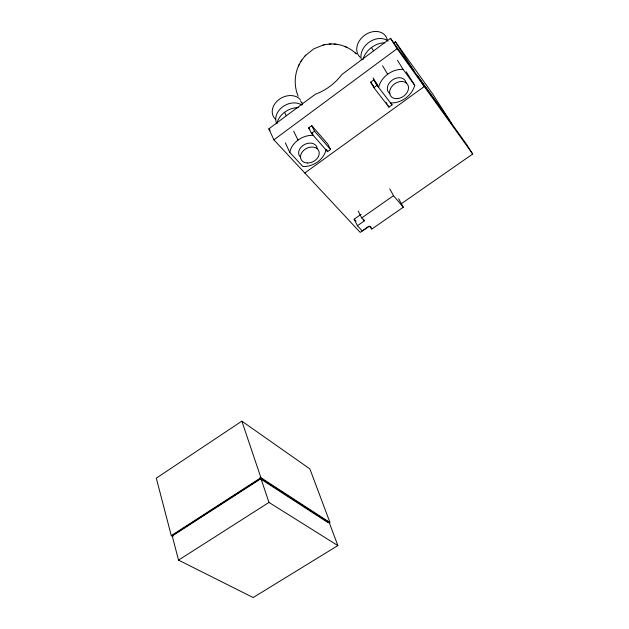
<?xml version="1.0" encoding="UTF-8"?>
<svg xmlns="http://www.w3.org/2000/svg" width="629" height="629" viewBox="0 0 629 629"><rect width="100%" height="100%" fill="white"/><g stroke="black" fill="none" stroke-linecap="round" stroke-linejoin="round"><path stroke-width="0.94" d="M298.72 65.526C294.254 75.087 294.058 86.511 298.146 96.237M299.027 64.889L301.094 61.155M298.398 66.226L299.333 64.237M301.55 60.447L304.837 56.17M300.748 61.689L301.865 59.952M305.545 55.407L313.737 48.865L323.4 44.966M304.546 56.492L305.796 55.124M369.026 226.228L360.189 232.384L273.882 139.835L268.827 128.835L315.428 94.169A37.473 22.762 -42 0 0 341.94 74.442L390.507 38.314L466.097 143.719L472.709 154.011L401.176 203.835M393.809 42.89L395.366 41.734L432.642 93.894L451.724 123.669M273.882 139.835L397.088 48.685L390.507 38.314M308.697 127.852L311.717 125.627L327.772 143.962L330.587 149.49L327.591 151.66L311.465 133.403L308.697 127.852L309.845 129.157M391.136 103.368L392.048 104.909L388.95 107.15L373.854 87.62L370.693 82.226L373.823 79.922L377.809 85.119M311.465 133.403L314.508 131.17L311.717 125.627M373.854 87.62L377.007 85.308L373.823 79.922M304.821 173.006L424.261 86.535L417.452 75.842L449.012 119.431M398.629 198.693L403.299 207.208L371.873 229.05L369.254 226.196L362.328 231.016L357.414 225.732L354.151 219.175L361.07 214.324M357.414 225.732L364.388 220.858L361.714 217.941L393.502 195.682L389.783 188.865M241.851 421.155L260.909 477.702L330.028 522.636L309.877 468.904L241.851 421.155L156.291 478.15L171.285 535.633L173.022 536.545M171.285 535.633L260.909 477.702M260.854 478.315L172.142 535.641L178.534 560.117L253.173 597.55L337.859 545.587L329.313 522.762L260.854 478.315L268.976 502.429L337.859 545.587M173.132 535.389L260.571 478.897L328.369 522.856L327.701 521.064M178.534 560.117L268.976 502.429M324.391 44.745L329.659 44.03M323.023 45.052L324.816 44.643M330.477 43.991L334.675 44.085M329.069 44.061L331.106 43.959M335.351 44.156C343.072 44.903 350.495 48.347 356.108 53.693M333.96 44.022L336.106 44.219M344.645 46.389L345.51 46.766M345.934 46.947L346.831 47.332M355.314 52.946L356.336 53.921M268.827 128.835L270.14 130.25M285.33 142.869L289.835 152.477L302.863 166.52A19.145 14.467 -27.8 0 0 325.924 149.773M354.151 219.175L355.99 221.164M314.508 131.17L330.587 149.49M393.502 195.682L403.299 207.208M370.693 82.226L373.595 85.984M377.007 85.308L392.048 104.909M397.449 60.298L403.165 69.426L414.708 85.292A19.963 14.939 -35.3 0 1 390.491 102.881M397.088 48.685L472.709 154.011M301.786 102.904L300.426 100.774M395.366 41.734L414.369 71.588M406.255 71.832L407.301 73.499M407.647 74.049L414.708 85.292M371.464 47.513L373.445 50.768M382.526 65.715L387.692 74.222M373.06 77.988L378.619 87.415A19.963 14.939 -35.3 0 1 403.165 69.426M386.23 102.535L387.134 104.076M388.046 105.609L388.95 107.15M370.552 226.471L371.873 229.05M363.554 219.222L364.388 220.858M358.223 211.037L361.714 217.941M326.396 149.285L327.591 151.66M311.984 132.923L312.33 133.623M312.676 134.315L313.195 135.361A19.145 14.467 -27.8 0 0 289.835 152.477M284.575 112.277L286.211 115.673M293.727 131.249L298.004 140.118M260.005 477.214L260.571 478.897M300.127 156.841A9.805 7.406 -27.8 0 1 304.916 144.308A9.805 7.406 -27.8 0 1 317.26 148.586M276.87 123.638A18.642 14.475 -28.3 0 1 298.39 107.638M276.791 123.756A16.079 12.564 -28.5 0 1 282.61 106.859A16.079 12.564 -28.5 0 1 301.904 105.082M302.085 102.669A15.961 12.564 -28.6 0 1 302.557 104.414M275.471 119.188A15.961 12.564 -28.6 0 1 278.608 99.807A15.961 12.564 -28.6 0 1 300.269 99.579M390.106 93.8A10.221 7.65 -35.3 0 1 392.582 79.875A10.221 7.65 -35.3 0 1 406.114 83.004M362.972 59.606A19.428 14.923 -36.3 0 1 384.571 42.796M361.4 59.716A16.755 12.95 -36.6 0 1 369.192 42.174A16.755 12.95 -36.6 0 1 388.046 41.019M360.118 57.239A16.637 12.942 -36.9 0 1 365.889 34.422A16.637 12.942 -36.9 0 1 387.338 40.295M307.636 162.997A9.844 7.406 -27.7 0 0 318.864 151.054A9.844 7.406 -27.7 0 0 303.107 150.952A9.844 7.406 -27.7 0 0 307.636 162.997M397.953 98.572A10.261 7.65 -35.1 0 0 407.749 84.656A10.261 7.65 -35.1 0 0 391.442 86.999A10.261 7.65 -35.1 0 0 397.953 98.572"/></g></svg>
